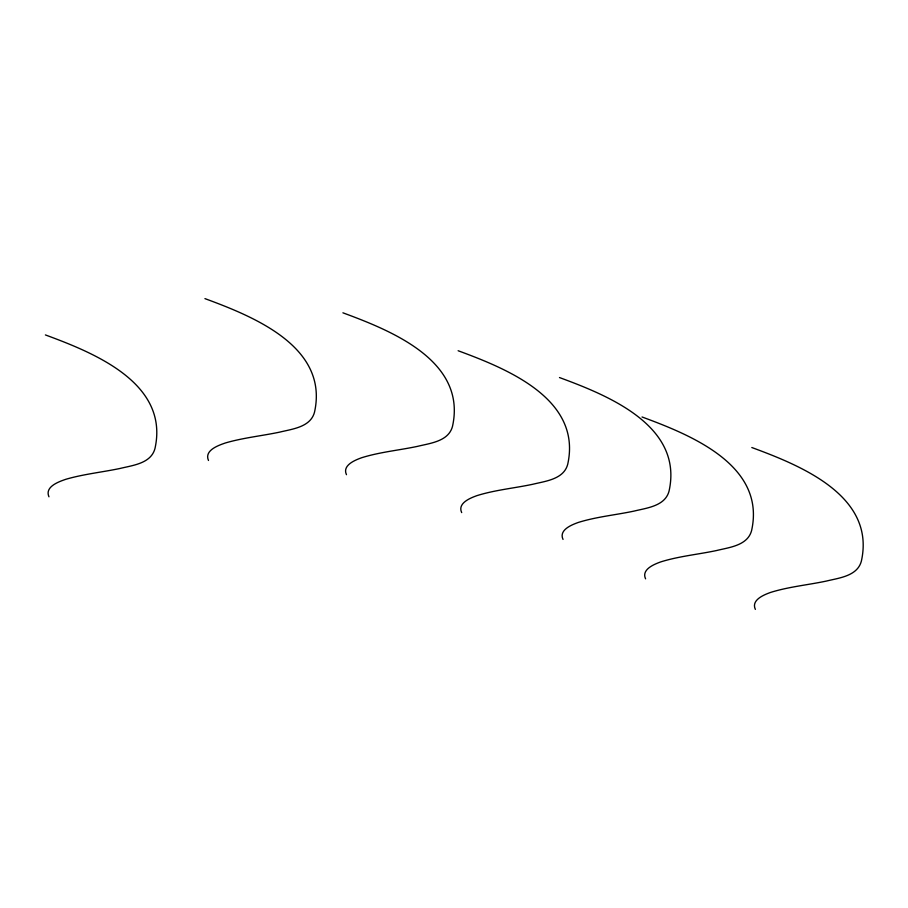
<?xml version="1.0" encoding="UTF-8"?>
<svg xmlns="http://www.w3.org/2000/svg" width="908" height="908" viewBox="0 0 908 908"><rect width="100%" height="100%" fill="white"/><g stroke="black" fill="none" stroke-linecap="round" stroke-linejoin="round"><path stroke-width="1.36" d="M751.813 447.519C800.413 465.441 875.959 495.779 861.351 561.201C857.345 576.149 839.083 577.931 826.45 581.052C807.916 584.99 788.87 586.727 770.722 592.379C763.934 594.797 750.927 599.995 755.354 609.381M559.476 377.546C608.076 395.468 683.633 425.807 669.026 491.228C665.019 506.176 646.757 507.958 634.125 511.079C615.59 515.018 596.533 516.765 578.396 522.418C571.597 524.824 558.59 530.022 563.028 539.42M642.035 416.976C690.636 434.898 766.182 465.236 751.574 530.658C747.568 545.606 729.306 547.376 716.673 550.509C698.139 554.447 679.093 556.184 660.945 561.836C654.157 564.254 641.15 569.452 645.577 578.839M458.131 350.738C506.732 368.659 582.278 398.998 567.682 464.419C563.675 479.367 545.413 481.149 532.78 484.27C514.234 488.209 495.189 489.945 477.052 495.598C470.253 498.015 457.246 503.214 461.684 512.6M342.918 312.817C391.518 330.728 467.064 361.066 452.468 426.499C448.461 441.447 430.199 443.218 417.555 446.35C399.021 450.289 379.975 452.025 361.827 457.677C355.039 460.095 342.032 465.293 346.47 474.68M204.936 298.619C253.536 316.529 329.093 346.867 314.486 412.289C310.479 427.248 292.217 429.019 279.585 432.151C261.606 435.919 243.208 437.781 225.547 442.922C218.34 445.374 204.016 450.368 208.488 460.481M45.4 334.927C94.001 352.849 169.558 383.187 154.95 448.609C150.944 463.557 132.681 465.339 120.049 468.46C102.071 472.239 83.672 474.101 66 479.242C58.793 481.694 44.481 486.688 48.953 496.801"/></g></svg>
